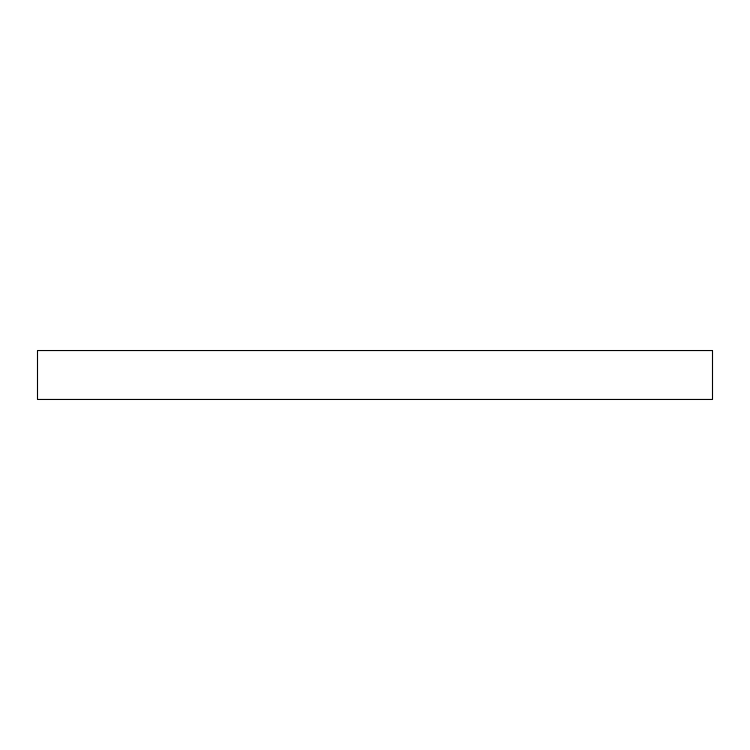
<?xml version="1.0" encoding="UTF-8"?>
<svg xmlns="http://www.w3.org/2000/svg" width="750" height="750" viewBox="0 0 750 750"><rect width="100%" height="100%" fill="white"/><g stroke="black" fill="none" stroke-linecap="round" stroke-linejoin="round"><path stroke-width="1.12" d="M712.5 350.541L37.5 350.541L37.5 399.459L712.5 399.459L712.5 350.541"/></g></svg>
